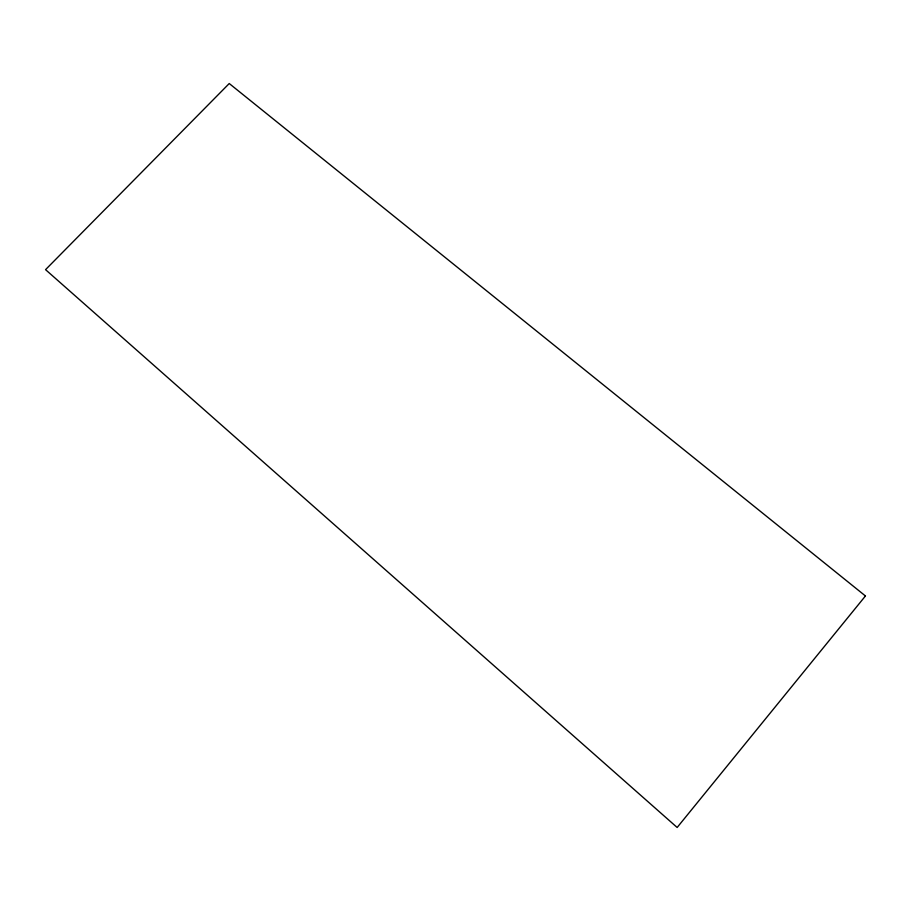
<?xml version="1.0" encoding="UTF-8"?>
<svg xmlns="http://www.w3.org/2000/svg" width="911" height="911" viewBox="0 0 911 911"><rect width="100%" height="100%" fill="white"/><g stroke="black" fill="none" stroke-linecap="round" stroke-linejoin="round"><path stroke-width="1.37" d="M865.45 595.965L677.158 827.473L45.55 269.656L229.242 83.527L865.45 595.965"/></g></svg>
